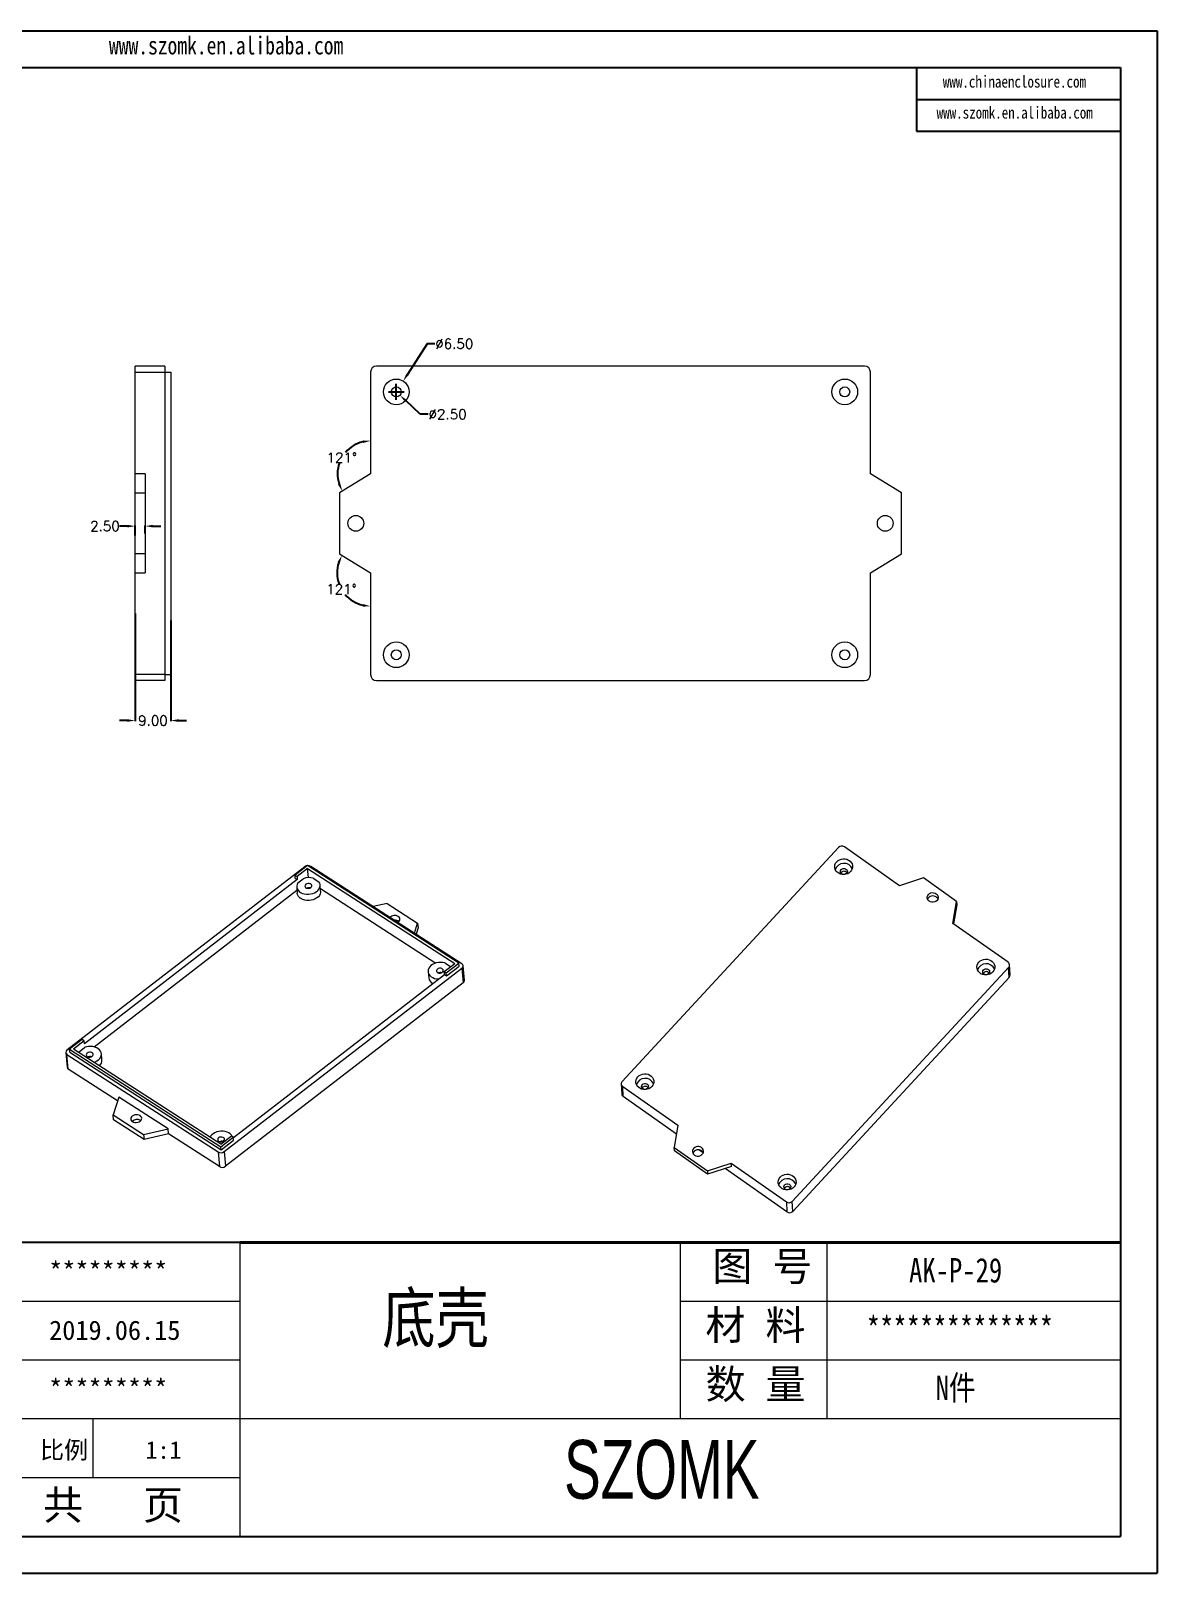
# Model space of a CAD drawing. Header units: inches. Extents: x 1474 to 2645, y 573 to 963.
# Drawn here: x 2360.3 to 2645.3, y 573 to 963 of the extents above; entities that cross this region are included whole.
import ezdxf

# ---------------------------------------------------------------- set-up
doc = ezdxf.new("R2010")
doc.units = ezdxf.units.IN
doc.layers.add('文字', color=81, linetype='Continuous')
doc.layers.add('粗实线', color=7, linetype='Continuous', lineweight=30)
doc.layers.add('细实线', color=3, linetype='Continuous', lineweight=9)
doc.styles.get("Standard").update_dxf_attribs({"font": 'txt', "bigfont": 'gbcbig.shx'})
doc.styles.add('宋体', font='', dxfattribs={"width": 0.8, "height": 3.5})
doc.styles.add('长仿宋', font='', dxfattribs={"width": 0.7, "height": 4})
doc.styles.get('宋体').set_extended_font_data('SimSun')
doc.styles.get('长仿宋').set_extended_font_data('SimSun')
doc.dimstyles.new('2.5', dxfattribs={"dimtxt": 2.5, "dimasz": 2, "dimexe": 0.18, "dimexo": 0.0625, "dimgap": 0.09, "dimtad": 0, "dimtih": 1, "dimtoh": 1, "dimzin": 0, "dimdsep": 46, "dimtxsty": 'Standard', "dimcen": 2, "dimadec": 0, "dimazin": 0, "dimtfac": 1, "dimtofl": 0, "dimtmove": 0, "dimatfit": 3, "dimfxl": 0, "dimtolj": 1, "dimtzin": 0, "dimarcsym": 0})

# ---------------------------------------------------------------- blocks, each defined once
blk = doc.blocks.new('*D164')
at = {"color": 0, "lineweight": -2, "transparency": 16777216}
for p, q in [((2460.55, 883.87), (2455.59, 876.15)), ((2462.55, 883.87), (2460.55, 883.87)), ((2450.75, 871.73), (2454.75, 871.73)), ((2452.75, 869.73), (2452.75, 873.73))]:
    blk.add_line(p, q, dxfattribs=at)
at = {"color": 0, "transparency": 16777216}
blk.add_solid([(2455.31, 876.33), (2455.87, 875.97), (2454.51, 874.46)], dxfattribs=at)
at = {"layer": 'Defpoints', "color": 0, "transparency": 16777216}
for p in [(2454.51, 874.46), (2450.99, 868.99)]:
    blk.add_point(p, dxfattribs=at)
at = {"color": 0, "transparency": 16777216, "insert": (2467.43, 883.87), "char_height": 2.5, "attachment_point": 5}
blk.add_mtext('\\A1;∅6.50', dxfattribs=at)
blk = doc.blocks.new('*D165')
at = {"color": 0, "lineweight": -2, "transparency": 16777216}
for p, q in [((2450.75, 871.73), (2454.75, 871.73)), ((2452.75, 869.73), (2452.75, 873.73)), ((2458.84, 866.05), (2455.13, 869.51)), ((2460.84, 866.05), (2458.84, 866.05))]:
    blk.add_line(p, q, dxfattribs=at)
at = {"color": 0, "transparency": 16777216}
blk.add_solid([(2455.35, 869.76), (2454.9, 869.27), (2453.66, 870.88)], dxfattribs=at)
at = {"layer": 'Defpoints', "color": 0, "transparency": 16777216}
for p in [(2451.84, 872.58), (2453.66, 870.88)]:
    blk.add_point(p, dxfattribs=at)
at = {"color": 0, "transparency": 16777216, "insert": (2465.73, 866.05), "char_height": 2.5, "attachment_point": 5}
blk.add_mtext('\\A1;∅2.50', dxfattribs=at)
blk = doc.blocks.new('*D166')
at = {"color": 0, "lineweight": -2, "transparency": 16777216}
for p, q in [((2386.67, 815.63), (2386.67, 788.42)), ((2395.67, 813.89), (2395.67, 788.42)), ((2384.67, 788.6), (2382.67, 788.6)), ((2397.67, 788.6), (2399.67, 788.6))]:
    blk.add_line(p, q, dxfattribs=at)
at = {"color": 0, "transparency": 16777216}
for points in [[(2384.67, 788.93), (2384.67, 788.26), (2386.67, 788.6)], [(2397.67, 788.93), (2397.67, 788.26), (2395.67, 788.6)]]:
    blk.add_solid(points, dxfattribs=at)
at = {"layer": 'Defpoints', "color": 0, "transparency": 16777216}
for p in [(2386.67, 815.69), (2395.67, 813.95), (2395.67, 788.6)]:
    blk.add_point(p, dxfattribs=at)
at = {"color": 0, "transparency": 16777216, "insert": (2391.17, 788.6), "char_height": 2.5, "attachment_point": 5}
blk.add_mtext('\\A1;9.00', dxfattribs=at)
blk = doc.blocks.new('*D167')
at = {"color": 0, "lineweight": -2, "transparency": 16777216}
for p, q in [((2384.67, 837.77), (2382.67, 837.77)), ((2386.67, 835.38), (2386.67, 837.95)), ((2389.17, 835.89), (2389.17, 837.95)), ((2391.17, 837.77), (2393.17, 837.77))]:
    blk.add_line(p, q, dxfattribs=at)
at = {"color": 0, "transparency": 16777216}
for points in [[(2384.67, 838.1), (2384.67, 837.44), (2386.67, 837.77)], [(2391.17, 838.1), (2391.17, 837.44), (2389.17, 837.77)]]:
    blk.add_solid(points, dxfattribs=at)
at = {"layer": 'Defpoints', "color": 0, "transparency": 16777216}
for p in [(2386.67, 837.77), (2386.67, 835.32), (2389.17, 835.83)]:
    blk.add_point(p, dxfattribs=at)
at = {"color": 0, "transparency": 16777216, "insert": (2379.03, 837.77), "char_height": 2.5, "attachment_point": 5}
blk.add_mtext('\\A1;2.50', dxfattribs=at)
blk = doc.blocks.new('*D173')
at = {"color": 0, "lineweight": -2, "transparency": 16777216}
for start, end in [(103.7232, 139.3706), (160.6718, 197.4547)]:
    blk.add_arc((2446.25, 850.98), 8.37, start, end, dxfattribs=at)
at = {"color": 0, "transparency": 16777216}
for points in [[(2444.22, 859.44), (2444.3, 858.78), (2446.25, 859.35)], [(2438.57, 848.6), (2437.96, 848.33), (2439.09, 846.64)]]:
    blk.add_solid(points, dxfattribs=at)
at = {"layer": 'Defpoints', "color": 0, "transparency": 16777216}
for p in [(2446.25, 876.73), (2440.83, 857.35), (2446.25, 850.98), (2446.25, 850.98), (2438.4, 846.23)]:
    blk.add_point(p, dxfattribs=at)
at = {"color": 0, "transparency": 16777216, "insert": (2438.96, 855.09), "char_height": 2.5, "attachment_point": 5}
blk.add_mtext('\\A1;121°', dxfattribs=at)
blk = doc.blocks.new('*D174')
at = {"color": 0, "lineweight": -2, "transparency": 16777216}
for start, end in [(162.3773, 199.4467), (220.4823, 256.4448)]:
    blk.add_arc((2446.25, 825.98), 8.47, start, end, dxfattribs=at)
at = {"color": 0, "transparency": 16777216}
for points in [[(2437.87, 828.68), (2438.48, 828.41), (2439, 830.36)], [(2444.3, 818.07), (2444.22, 817.41), (2446.25, 817.5)]]:
    blk.add_solid(points, dxfattribs=at)
at = {"layer": 'Defpoints', "color": 0, "transparency": 16777216}
for p in [(2438.4, 830.73), (2437.89, 824.62), (2446.25, 825.98), (2446.25, 825.98), (2446.25, 800.23)]:
    blk.add_point(p, dxfattribs=at)
at = {"color": 0, "transparency": 16777216, "insert": (2438.87, 821.82), "char_height": 2.5, "attachment_point": 5}
blk.add_mtext('\\A1;121°', dxfattribs=at)

msp = doc.modelspace()

# ---------------------------------------------------------------- linework, layer by layer
for p, q in [((2093.631, 963.036), (2645.315, 963.036)), ((2645.315, 963.036), (2645.315, 572.957)), ((2107.906, 953.749), (2636.027, 953.749)), ((2584.429, 953.749), (2584.429, 937.624)), ((2636.027, 953.749), (2636.027, 582.244)), ((2584.429, 945.686), (2636.027, 945.686)), ((2584.429, 937.624), (2636.027, 937.624)), ((2413.124, 656.545), (2301.673, 656.545)), ((2107.906, 582.244), (2636.027, 582.244)), ((2093.631, 572.957), (2645.315, 572.957))]:
    msp.add_line(p, q)
at = {"color": 7, "linetype": 'Continuous', "lineweight": 15}
for p, q in [((2394.166, 878.228), (2386.666, 878.228)), ((2386.666, 876.728), (2386.666, 878.228)), ((2394.166, 878.228), (2394.166, 876.728)), ((2571.25, 878.228), (2447.75, 878.228)), ((2386.666, 876.728), (2394.166, 876.728)), ((2386.666, 850.978), (2386.666, 876.728)), ((2394.166, 876.728), (2394.166, 800.228)), ((2394.166, 876.728), (2395.666, 876.728)), ((2395.666, 876.728), (2395.666, 800.228)), ((2446.25, 876.728), (2446.25, 850.978)), ((2572.75, 850.978), (2572.75, 876.728)), ((2389.166, 850.978), (2386.666, 850.978)), ((2386.666, 846.228), (2386.666, 850.978)), ((2389.166, 850.978), (2389.166, 846.228)), ((2446.25, 850.978), (2438.4, 846.228)), ((2580.6, 846.228), (2572.75, 850.978)), ((2386.666, 830.728), (2386.666, 846.228)), ((2386.666, 846.228), (2389.166, 846.228)), ((2389.166, 846.228), (2389.166, 830.728)), ((2438.4, 846.228), (2438.4, 830.728)), ((2580.6, 830.728), (2580.6, 846.228)), ((2389.166, 830.728), (2386.666, 830.728)), ((2386.666, 825.978), (2386.666, 830.728)), ((2389.166, 830.728), (2389.166, 825.978)), ((2438.4, 830.728), (2446.25, 825.978)), ((2572.75, 825.978), (2580.6, 830.728)), ((2386.666, 825.978), (2389.166, 825.978)), ((2386.666, 800.228), (2386.666, 825.978)), ((2446.25, 825.978), (2446.25, 800.228)), ((2572.75, 800.228), (2572.75, 825.978)), ((2394.166, 800.228), (2386.666, 800.228)), ((2386.666, 798.728), (2386.666, 800.228)), ((2394.166, 800.228), (2394.166, 798.728)), ((2394.166, 800.228), (2395.666, 800.228)), ((2394.166, 798.728), (2386.666, 798.728)), ((2447.75, 798.728), (2571.25, 798.728)), ((2564.667, 756.511), (2509.915, 697.342)), ((2580.086, 746.828), (2566.144, 756.657)), ((2429.616, 751.638), (2369.392, 705.19)), ((2430.299, 751.896), (2427.129, 749.451)), ((2427.129, 749.451), (2427.629, 749.129)), ((2427.196, 748.71), (2427.129, 749.451)), ((2430.311, 751.198), (2427.629, 749.129)), ((2427.629, 749.129), (2427.697, 748.387)), ((2468.564, 727.236), (2430.299, 751.896)), ((2430.522, 748.873), (2430.311, 751.198)), ((2430.311, 751.198), (2467.576, 727.182)), ((2469.363, 727.058), (2431.097, 751.718)), ((2427.697, 748.387), (2373.813, 706.829)), ((2376.276, 706.083), (2427.621, 745.683)), ((2427.196, 748.71), (2427.697, 748.387)), ((2427.547, 746.503), (2427.69, 744.921)), ((2427.808, 747.521), (2429.209, 748.601)), ((2431.742, 748.739), (2433.178, 747.813)), ((2433.616, 745.457), (2433.472, 747.04)), ((2433.56, 746.077), (2462.755, 727.262)), ((2586.138, 748.776), (2580.086, 746.828)), ((2594.531, 742.86), (2586.138, 748.776)), ((2450.406, 742.366), (2446.867, 741.555)), ((2450.406, 742.366), (2458.159, 737.369)), ((2593.622, 737.286), (2594.531, 742.86)), ((2594.573, 742.013), (2593.784, 737.172)), ((2594.531, 742.86), (2594.573, 742.013)), ((2457.331, 734.812), (2458.159, 737.369)), ((2458.159, 737.369), (2458.271, 736.133)), ((2607.565, 727.457), (2593.622, 737.286)), ((2458.271, 736.133), (2457.755, 734.539)), ((2409.159, 679.562), (2469.382, 726.01)), ((2464.894, 725.113), (2467.576, 727.182)), ((2465.005, 727.302), (2466.442, 726.376)), ((2465.395, 724.791), (2468.564, 727.236)), ((2465.462, 724.049), (2468.632, 726.494)), ((2466.473, 726.331), (2466.442, 726.376)), ((2468.632, 726.494), (2468.564, 727.236)), ((2469.382, 726.01), (2469.718, 722.301)), ((2470.013, 722.879), (2469.677, 726.588)), ((2552.96, 666.996), (2607.712, 726.166)), ((2607.839, 723.625), (2607.712, 726.166)), ((2608.075, 724.25), (2607.948, 726.791)), ((2469.718, 722.301), (2409.494, 675.853)), ((2411.518, 683.152), (2464.962, 724.371)), ((2460.81, 725.066), (2460.953, 723.484)), ((2464.894, 725.113), (2465.395, 724.791)), ((2464.962, 724.371), (2464.894, 725.113)), ((2464.962, 724.371), (2465.462, 724.049)), ((2465.462, 724.049), (2465.395, 724.791)), ((2607.839, 723.625), (2553.087, 664.455)), ((2373.245, 707.893), (2370.076, 705.448)), ((2373.745, 707.571), (2371.063, 705.502)), ((2373.745, 707.571), (2373.245, 707.893)), ((2373.813, 706.829), (2373.745, 707.571)), ((2369.097, 704.612), (2369.433, 700.902)), ((2369.411, 704.142), (2407.677, 679.482)), ((2369.747, 700.433), (2369.411, 704.142)), ((2370.076, 705.448), (2408.341, 680.788)), ((2370.143, 704.706), (2370.076, 705.448)), ((2370.143, 704.706), (2408.408, 680.046)), ((2408.328, 681.486), (2371.063, 705.502)), ((2372.461, 704.834), (2372.366, 704.663)), ((2372.461, 704.834), (2373.862, 705.914)), ((2378.269, 702.77), (2378.125, 704.353)), ((2382.203, 692.405), (2369.747, 700.433)), ((2509.678, 696.717), (2509.805, 694.176)), ((2510.062, 696.05), (2524.004, 686.222)), ((2510.189, 693.51), (2510.062, 696.05)), ((2382.515, 693.369), (2381.063, 688.885)), ((2395.02, 685.31), (2382.515, 693.369)), ((2523.646, 684.023), (2510.189, 693.51)), ((2381.063, 688.885), (2388.817, 683.888)), ((2381.175, 687.648), (2381.063, 688.885)), ((2388.929, 682.652), (2381.175, 687.648)), ((2388.027, 687.444), (2388.079, 687.409)), ((2388.817, 683.888), (2395.02, 685.31)), ((2388.817, 683.888), (2388.929, 682.652)), ((2395.132, 684.073), (2388.929, 682.652)), ((2395.132, 684.073), (2395.02, 685.31)), ((2408.013, 675.772), (2395.132, 684.073)), ((2408.328, 681.486), (2411.01, 683.555)), ((2408.341, 680.788), (2411.511, 683.232)), ((2411.511, 683.232), (2411.01, 683.555)), ((2411.578, 682.491), (2411.511, 683.232)), ((2524.004, 686.222), (2523.096, 680.647)), ((2407.677, 679.482), (2408.013, 675.772)), ((2408.408, 680.046), (2408.341, 680.788)), ((2408.408, 680.046), (2411.578, 682.491)), ((2409.159, 679.562), (2409.494, 675.853)), ((2523.096, 680.647), (2531.489, 674.731)), ((2523.138, 679.801), (2523.096, 680.647)), ((2531.531, 673.884), (2523.138, 679.801)), ((2530.423, 679.245), (2529.317, 680.025)), ((2531.489, 674.731), (2537.541, 676.679)), ((2537.583, 675.832), (2531.531, 673.884)), ((2551.61, 664.309), (2535.991, 675.32)), ((2537.541, 676.679), (2551.483, 666.85)), ((2537.583, 675.832), (2537.541, 676.679)), ((2531.489, 674.731), (2531.531, 673.884)), ((2551.483, 666.85), (2551.61, 664.309)), ((2553.087, 664.455), (2552.96, 666.996))]:
    msp.add_line(p, q, dxfattribs=at)
at = {"color": 7, "linetype": 'Continuous', "lineweight": 15, "flags": 128}
for points in [[(2567.729, 750.394), (2567.391, 750.097), (2566.991, 749.868), (2566.546, 749.716), (2566.076, 749.647), (2565.601, 749.666), (2565.143, 749.77), (2564.72, 749.956), (2564.352, 750.216), (2564.055, 750.537), (2563.842, 750.906), (2563.721, 751.307), (2563.699, 751.723), (2563.776, 752.134), (2563.948, 752.524), (2564.21, 752.875), (2564.548, 753.172), (2564.948, 753.401), (2565.393, 753.553), (2565.863, 753.622), (2566.337, 753.603), (2566.796, 753.499), (2567.218, 753.313), (2567.586, 753.053), (2567.883, 752.732), (2568.097, 752.363), (2568.218, 751.962), (2568.24, 751.546), (2568.163, 751.135), (2567.99, 750.745), (2567.729, 750.394)], [(2565.352, 750.926), (2565.582, 751.102), (2565.866, 751.199), (2566.17, 751.206), (2566.457, 751.121), (2566.692, 750.956), (2566.847, 750.729), (2566.903, 750.468), (2566.854, 750.205), (2566.705, 749.972), (2566.475, 749.796), (2566.191, 749.698), (2565.887, 749.692), (2565.6, 749.776), (2565.365, 749.942), (2565.21, 750.169), (2565.154, 750.429), (2565.203, 750.692), (2565.352, 750.926)], [(2427.808, 747.521), (2427.629, 747.151), (2427.546, 746.768), (2427.562, 746.385), (2427.676, 746.015), (2427.885, 745.671), (2428.181, 745.363), (2428.555, 745.102), (2428.994, 744.896), (2429.483, 744.754), (2430.007, 744.678), (2430.547, 744.673), (2431.086, 744.737), (2431.606, 744.869), (2432.09, 745.065), (2432.52, 745.317), (2432.884, 745.618), (2433.169, 745.958), (2433.364, 746.325), (2433.465, 746.706), (2433.467, 747.09), (2433.37, 747.463), (2433.178, 747.813)], [(2433.616, 745.457), (2433.608, 745.123), (2433.508, 744.742), (2433.312, 744.375), (2433.027, 744.036), (2432.664, 743.735), (2432.233, 743.482), (2431.75, 743.286), (2431.23, 743.154), (2430.691, 743.09), (2430.15, 743.096), (2429.626, 743.171), (2429.137, 743.314), (2428.698, 743.519), (2428.324, 743.78), (2428.028, 744.088), (2427.82, 744.432), (2427.705, 744.802), (2427.69, 744.921)], [(2431.135, 746.369), (2431.305, 746.554), (2431.38, 746.765), (2431.35, 746.977), (2431.218, 747.165), (2431.001, 747.305), (2430.725, 747.38), (2430.422, 747.382), (2430.13, 747.311), (2429.884, 747.175), (2429.713, 746.989), (2429.639, 746.778), (2429.669, 746.566), (2429.801, 746.379), (2430.018, 746.239), (2430.294, 746.163), (2430.597, 746.161), (2430.889, 746.232), (2431.135, 746.369)], [(2589.403, 744.812), (2589.653, 744.582), (2589.826, 744.302), (2589.909, 743.991), (2589.898, 743.672), (2589.792, 743.364), (2589.6, 743.09), (2589.333, 742.868), (2589.011, 742.713), (2588.655, 742.636), (2588.29, 742.642), (2587.941, 742.731), (2587.63, 742.895), (2587.38, 743.126), (2587.207, 743.406), (2587.124, 743.716), (2587.136, 744.036), (2587.241, 744.343), (2587.434, 744.617), (2587.7, 744.839), (2588.022, 744.994), (2588.378, 745.071), (2588.743, 745.065), (2589.093, 744.977), (2589.403, 744.812)], [(2589.446, 743.965), (2589.696, 743.735), (2589.85, 743.496)], [(2453.082, 737.55), (2453.283, 737.681), (2453.502, 737.897), (2453.637, 738.143), (2453.68, 738.401), (2453.628, 738.654), (2453.484, 738.885), (2453.258, 739.078)], [(2465.005, 727.302), (2464.493, 727.405), (2463.958, 727.44), (2463.416, 727.404), (2462.886, 727.299), (2462.385, 727.129), (2461.931, 726.899), (2461.538, 726.617), (2461.22, 726.291), (2460.987, 725.935), (2460.847, 725.558), (2460.804, 725.173), (2460.861, 724.794), (2461.014, 724.433), (2461.26, 724.102), (2461.589, 723.812), (2461.991, 723.573), (2462.453, 723.393), (2462.958, 723.277), (2463.483, 723.231)], [(2464.398, 724.932), (2464.569, 725.117), (2464.644, 725.328), (2464.613, 725.54), (2464.482, 725.728), (2464.265, 725.868), (2463.988, 725.943), (2463.686, 725.946), (2463.394, 725.874), (2463.148, 725.738), (2462.977, 725.553), (2462.902, 725.341), (2462.932, 725.129), (2463.064, 724.942), (2463.281, 724.802), (2463.558, 724.726), (2463.86, 724.724), (2464.152, 724.795), (2464.398, 724.932)], [(2603.735, 725.011), (2603.397, 724.714), (2602.997, 724.485), (2602.552, 724.332), (2602.082, 724.264), (2601.608, 724.283), (2601.149, 724.387), (2600.727, 724.573), (2600.359, 724.832), (2600.062, 725.154), (2599.848, 725.523), (2599.728, 725.924), (2599.705, 726.34), (2599.782, 726.751), (2599.955, 727.141), (2600.216, 727.492), (2600.554, 727.788), (2600.954, 728.018), (2601.399, 728.17), (2601.869, 728.238), (2602.344, 728.22), (2602.802, 728.115), (2603.225, 727.929), (2603.593, 727.67), (2603.89, 727.349), (2604.103, 726.979), (2604.224, 726.578), (2604.246, 726.163), (2604.169, 725.751), (2603.997, 725.362), (2603.735, 725.011)], [(2601.358, 725.543), (2601.588, 725.719), (2601.873, 725.816), (2602.176, 725.823), (2602.463, 725.738), (2602.698, 725.573), (2602.853, 725.346), (2602.91, 725.085), (2602.86, 724.822), (2602.712, 724.588), (2602.481, 724.412), (2602.197, 724.315), (2601.893, 724.308), (2601.607, 724.393), (2601.372, 724.559), (2601.217, 724.785), (2601.16, 725.046), (2601.209, 725.309), (2601.358, 725.543)], [(2376.229, 702.173), (2376.55, 702.291), (2377.004, 702.521), (2377.397, 702.803), (2377.715, 703.128), (2377.948, 703.485), (2378.089, 703.862), (2378.131, 704.246), (2378.075, 704.625), (2377.921, 704.986), (2377.676, 705.317), (2377.347, 705.607), (2376.944, 705.846), (2376.483, 706.026), (2375.977, 706.142), (2375.445, 706.189), (2374.903, 706.166), (2374.369, 706.073), (2373.862, 705.914), (2373.862, 705.914)], [(2375.788, 703.682), (2375.959, 703.867), (2376.033, 704.078), (2376.003, 704.29), (2375.871, 704.478), (2375.654, 704.618), (2375.378, 704.693), (2375.075, 704.696), (2374.783, 704.624), (2374.537, 704.488), (2374.366, 704.303), (2374.292, 704.091), (2374.322, 703.879), (2374.454, 703.692), (2374.671, 703.552), (2374.947, 703.476), (2375.25, 703.474), (2375.542, 703.545), (2375.788, 703.682)], [(2517.411, 696.015), (2517.073, 695.719), (2516.672, 695.489), (2516.228, 695.337), (2515.758, 695.269), (2515.283, 695.287), (2514.824, 695.392), (2514.402, 695.578), (2514.034, 695.837), (2513.737, 696.158), (2513.523, 696.528), (2513.403, 696.929), (2513.38, 697.344), (2513.457, 697.756), (2513.63, 698.146), (2513.891, 698.497), (2514.229, 698.793), (2514.629, 699.023), (2515.074, 699.175), (2515.544, 699.243), (2516.019, 699.225), (2516.477, 699.12), (2516.9, 698.934), (2517.268, 698.675), (2517.565, 698.354), (2517.779, 697.984), (2517.899, 697.583), (2517.921, 697.168), (2517.844, 696.756), (2517.672, 696.366), (2517.411, 696.015)], [(2515.033, 696.547), (2515.264, 696.724), (2515.548, 696.821), (2515.852, 696.828), (2516.138, 696.743), (2516.373, 696.577), (2516.528, 696.35), (2516.585, 696.09), (2516.536, 695.827), (2516.387, 695.593), (2516.157, 695.417), (2515.872, 695.32), (2515.569, 695.313), (2515.282, 695.398), (2515.047, 695.563), (2514.892, 695.79), (2514.835, 696.051), (2514.885, 696.314), (2515.033, 696.547)], [(2387.915, 688.681), (2387.622, 688.822), (2387.284, 688.902), (2386.922, 688.916), (2386.561, 688.863), (2386.225, 688.746), (2385.939, 688.573), (2385.721, 688.357), (2385.585, 688.111), (2385.542, 687.853), (2385.594, 687.6), (2385.738, 687.369), (2385.964, 687.176), (2386.256, 687.035), (2386.595, 686.955), (2386.957, 686.941), (2387.318, 686.994), (2387.653, 687.111), (2387.94, 687.284), (2388.158, 687.501), (2388.293, 687.746), (2388.336, 688.005), (2388.284, 688.258), (2388.14, 688.488), (2387.915, 688.681)], [(2411.265, 683.391), (2411.259, 683.404), (2411.051, 683.749), (2410.755, 684.057), (2410.381, 684.318), (2409.942, 684.523), (2409.452, 684.666), (2408.929, 684.741), (2408.388, 684.747), (2407.849, 684.683), (2407.329, 684.55), (2406.846, 684.355), (2406.415, 684.102), (2406.051, 683.801), (2405.767, 683.462), (2405.629, 683.226)], [(2409.051, 682.245), (2409.222, 682.43), (2409.297, 682.641), (2409.267, 682.854), (2409.135, 683.041), (2408.918, 683.181), (2408.641, 683.257), (2408.339, 683.259), (2408.047, 683.187), (2407.801, 683.051), (2407.63, 682.866), (2407.555, 682.654), (2407.586, 682.442), (2407.717, 682.255), (2407.934, 682.115), (2408.211, 682.039), (2408.513, 682.037), (2408.805, 682.108), (2409.051, 682.245)], [(2529.997, 680.612), (2529.686, 680.777), (2529.336, 680.865), (2528.971, 680.871), (2528.615, 680.794), (2528.293, 680.639), (2528.027, 680.417), (2527.834, 680.143), (2527.729, 679.836), (2527.717, 679.516), (2527.801, 679.205), (2527.973, 678.926), (2528.223, 678.695), (2528.534, 678.53), (2528.884, 678.442), (2529.249, 678.436), (2529.604, 678.513), (2529.926, 678.668), (2530.193, 678.89), (2530.385, 679.164), (2530.491, 679.472), (2530.503, 679.791), (2530.419, 680.102), (2530.247, 680.382), (2529.997, 680.612)], [(2530.039, 679.765), (2530.289, 679.535), (2530.443, 679.296)], [(2553.417, 670.632), (2553.079, 670.336), (2552.679, 670.106), (2552.234, 669.954), (2551.764, 669.886), (2551.289, 669.904), (2550.831, 670.009), (2550.408, 670.195), (2550.04, 670.454), (2549.743, 670.775), (2549.53, 671.145), (2549.409, 671.546), (2549.387, 671.961), (2549.464, 672.373), (2549.637, 672.762), (2549.898, 673.113), (2550.236, 673.41), (2550.636, 673.639), (2551.081, 673.792), (2551.551, 673.86), (2552.025, 673.842), (2552.484, 673.737), (2552.906, 673.551), (2553.274, 673.292), (2553.571, 672.97), (2553.785, 672.601), (2553.906, 672.2), (2553.928, 671.784), (2553.851, 671.373), (2553.678, 670.983), (2553.417, 670.632)], [(2551.04, 671.164), (2551.27, 671.34), (2551.554, 671.438), (2551.858, 671.444), (2552.145, 671.36), (2552.38, 671.194), (2552.535, 670.967), (2552.591, 670.707), (2552.542, 670.444), (2552.393, 670.21), (2552.163, 670.034), (2551.879, 669.937), (2551.575, 669.93), (2551.288, 670.014), (2551.053, 670.18), (2550.898, 670.407), (2550.842, 670.668), (2550.891, 670.931), (2551.04, 671.164)]]:
    msp.add_lwpolyline(points, dxfattribs=at)
at = {"color": 7, "linetype": 'Continuous', "lineweight": 15}
for centre, radius in [((2452.75, 871.728), 3.25), ((2566.25, 871.728), 3.25), ((2452.75, 871.728), 1.25), ((2566.25, 871.728), 1.25), ((2442.5, 838.478), 2), ((2576.5, 838.478), 2), ((2452.75, 805.228), 3.25), ((2566.25, 805.228), 3.25), ((2452.75, 805.228), 1.25), ((2566.25, 805.228), 1.25)]:
    msp.add_circle(centre, radius, dxfattribs=at)
for centre, radius, start, end in [((2447.75, 876.728), 1.5, 90, 180), ((2571.25, 876.728), 1.5, 0, 90), ((2447.75, 800.228), 1.5, 180, 270), ((2571.25, 800.228), 1.5, 270, 0), ((2565.492, 755.707), 1.153, 55.55982, 135.73742), ((2430.419, 750.538), 1.362, 60.09519, 126.13205), ((2566.045, 750.12), 2.359, 25.8783, 159.83901), ((2566.073, 749.549), 0.928, 37.47422, 148.24309), ((2430.687, 744.781), 4.096, 75.07625, 111.15099), ((2430.66, 745.109), 1.194, 75.30169, 115.04682), ((2588.579, 742.764), 1.481, 54.18836, 156.07728), ((2452.355, 737.57), 1.757, 59.06911, 134.81399), ((2452.496, 736.399), 1.684, 56.62623, 97.46011), ((2469.066, 726.528), 0.607, 301.35525, 60.70599), ((2602.051, 724.737), 2.359, 25.8783, 159.83901), ((2607.102, 726.75), 0.844, 316.1926, 56.81266), ((2462.824, 723.764), 1.891, 188.52617, 243.49781), ((2463.923, 723.672), 1.194, 75.30169, 115.04682), ((2469.347, 722.855), 0.667, 303.79246, 2.08306), ((2602.08, 724.166), 0.928, 37.47422, 148.24309), ((2607.22, 724.216), 0.856, 316.28762, 2.25144), ((2369.708, 704.672), 0.607, 121.35525, 240.70599), ((2375.313, 702.422), 1.194, 75.30169, 115.04682), ((2376.45, 702.685), 1.821, 309.61122, 2.67737), ((2370.063, 700.984), 0.635, 187.40782, 240.1915), ((2510.524, 696.757), 0.844, 136.1926, 236.81266), ((2515.726, 695.742), 2.359, 25.8783, 159.83901), ((2515.755, 695.171), 0.928, 37.47422, 148.24309), ((2510.67, 694.23), 0.867, 183.59827, 236.27375), ((2387.124, 685.916), 1.775, 59.44281, 133.08064), ((2408.356, 680.662), 1.362, 240.09519, 306.13205), ((2408.577, 680.986), 1.194, 75.30169, 115.04682), ((2529.173, 678.564), 1.481, 54.18836, 156.07728), ((2408.692, 676.953), 1.362, 240.09519, 306.13205), ((2551.733, 670.359), 2.359, 25.8783, 159.83901), ((2551.761, 669.788), 0.928, 37.47422, 148.24309), ((2552.135, 667.801), 1.153, 235.55982, 315.73742), ((2552.262, 665.26), 1.153, 235.55983, 315.73741)]:
    msp.add_arc(centre, radius, start, end, dxfattribs=at)
at = {"layer": '粗实线', "color": 7, "lineweight": 40}
msp.add_line((2636.027, 656.545), (2413.124, 656.545), dxfattribs=at)
at = {"layer": '细实线', "color": 7}
for p, q in [((2413.124, 656.545), (2413.124, 582.244)), ((2524.576, 656.545), (2524.576, 611.965)), ((2561.726, 656.545), (2561.726, 612.277)), ((2413.124, 641.685), (2301.673, 641.685)), ((2636.027, 641.685), (2524.576, 641.685)), ((2413.124, 626.825), (2301.673, 626.825)), ((2636.027, 626.825), (2524.576, 626.825)), ((2636.027, 611.965), (2301.673, 611.965)), ((2375.974, 611.965), (2375.974, 597.104)), ((2413.124, 597.104), (2301.673, 597.104))]:
    msp.add_line(p, q, dxfattribs=at)

# ---------------------------------------------------------------- texts
at = {"char_height": 4.88702, "width": 2777.53777, "attachment_point": 1}
for s, insert in [('{\\fSimHei|b0|i0|c134|p49;*********}', (2364.891, 651.699)), ('{\\fSimHei|b0|i0|c134|p49;2019.\\fSimHei|b0|i0|c0|p49;0\\fSimHei|b0|i0|c134|p49;6.15}', (2364.891, 636.839)), ('{\\fSimHei|b0|i0|c134|p49;*********}', (2364.891, 621.979))]:
    msp.add_mtext(s, dxfattribs=dict(at, insert=insert))
at = {"layer": '文字', "color": 0, "attachment_point": 1, "style": '宋体'}
for s, insert, char_height, width in [('www.szomk.en.alibaba.com', (2380.04, 961.613), 4.54061, 79.7741), ('www.chinaenclosure.com', (2591.076, 951.706), 3.02707, 53.18274), ('www.szomk.en.alibaba.com', (2589.494, 943.868), 3.02707, 53.18274), ('{\\H1.111x;AK-P-29}', (2582.518, 652.663), 5.57256, 64.42508), ('底壳', (2449.197, 643.717), 12.3835, 158.31824), ('{\\H1.111x;**************}', (2571.799, 637.803), 5.57256, 64.42508), ('{\\H1.111x;N件}', (2589.258, 622.943), 5.57256, 64.42508)]:
    msp.add_mtext(s, dxfattribs=dict(at, insert=insert, char_height=char_height, width=width))
at = {"layer": '粗实线', "insert": (2495.217, 606.644), "char_height": 14.86017, "width": 166.64207, "attachment_point": 1, "style": '长仿宋'}
msp.add_mtext('{\\fSTXinwei|b0|i0|c134|p2;SZOMK}', dxfattribs=at)
at = {"layer": '细实线', "color": 7, "attachment_point": 1}
for s, insert, char_height, width in [('{\\fSimSun|b0|i0|c134|p54;图 号}', (2532.746, 654.289), 7.43008, 37.15042), ('{\\fSimSun|b0|i0|c134|p54;材 料   }', (2530.985, 639.429), 7.43008, 37.15042), ('{\\fSimSun|b0|i0|c134|p54;数 量}', (2531.021, 624.496), 7.43008, 33.57006), ('{\\fSimSun|b0|i0|c134|p54;比例}', (2362.6, 606.337), 4.45805, 19.56945), ('{\\fSimSun|b0|i0|c134|p54;1:1}', (2389.302, 606.337), 4.45805, 19.56945), ('{\\fSimSun|b0|i0|c134|p54; 共   页}', (2358.308, 593.919), 7.43008, 55.72563)]:
    msp.add_mtext(s, dxfattribs=dict(at, insert=insert, char_height=char_height, width=width))

# ---------------------------------------------------------------- dimensions: what is measured, and where the dimension line sits
for p1, p2, picture, middle in [((2450.993, 868.994), (2454.506, 874.463), '*D164', (2467.43, 883.87)), ((2451.835, 872.58), (2453.664, 870.876), '*D165', (2465.727, 866.049))]:
    dim = msp.add_diameter_dim_2p(p1=p1, p2=p2, dimstyle='2.5')
    dim.commit()
    dim.dimension.update_dxf_attribs({"geometry": picture, "text_midpoint": middle, "dimtype": 163})
for base, line1, line2, picture, middle in [((2440.826, 857.353), ((2446.25, 876.728), (2446.25, 850.978)), ((2446.25, 850.978), (2438.4, 846.228)), '*D173', (2438.958, 855.088)), ((2437.886, 824.621), ((2446.25, 825.978), (2446.25, 800.228)), ((2438.4, 830.728), (2446.25, 825.978)), '*D174', (2438.868, 821.817))]:
    dim = msp.add_angular_dim_2l(base=base, line1=line1, line2=line2, dimstyle='2.5')
    dim.commit()
    dim.dimension.update_dxf_attribs({"geometry": picture, "text_midpoint": middle})
for base, p1, p2, picture, middle in [((2386.666, 837.771), (2389.166, 835.83), (2386.666, 835.319), '*D167', (2379.034, 837.771)), ((2395.666, 788.596), (2386.666, 815.693), (2395.666, 813.95), '*D166', (2391.166, 788.596))]:
    dim = msp.add_linear_dim(base=base, p1=p1, p2=p2, dimstyle='2.5')
    dim.commit()
    dim.dimension.update_dxf_attribs({"geometry": picture, "text_midpoint": middle})

doc.saveas('drawing.dxf')
